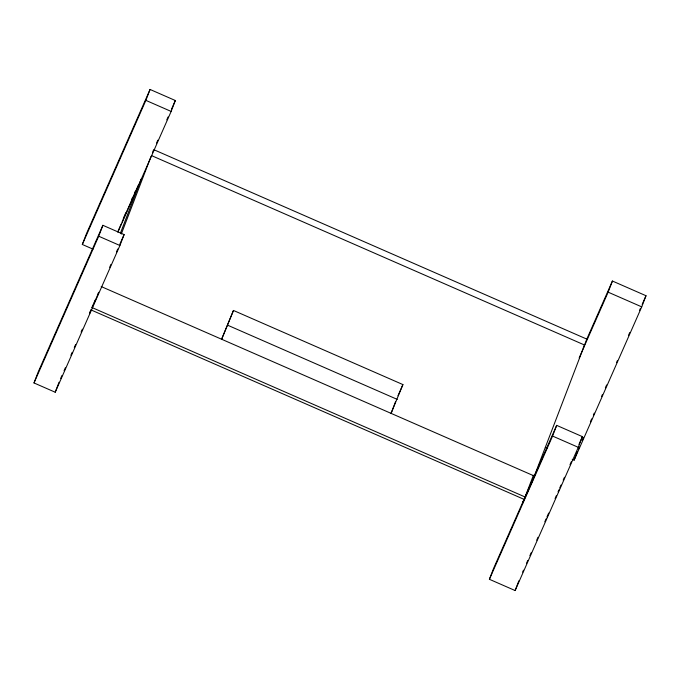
<?xml version="1.0" encoding="UTF-8"?>
<svg xmlns="http://www.w3.org/2000/svg" width="680" height="680" viewBox="0 0 680 680"><rect width="100%" height="100%" fill="white"/><g stroke="black" fill="none" stroke-linecap="round" stroke-linejoin="round"><path stroke-width="1.02" d="M93.016 249.152L82.322 244.477L86.513 233.554L150.067 89.454L175.329 100.513L171.147 111.427L117.869 232.22M34 382.95L38.182 372.028L102.892 225.309L124.1 234.583L119.918 245.505L55.208 392.224L34 382.95L98.71 236.224L102.892 225.309M82.322 244.477L145.877 100.377L150.067 89.454M55.208 392.224L59.041 382.219M90.542 310.802L89.462 313.616L91.171 309.731M120.403 233.231L141.143 179.112M121.295 234.056L151.054 156.408M152.481 152.694L153.569 149.855M233.47 310.454L221.629 339.243L233.47 310.454L402.917 384.582L391.076 413.363L395.615 401.514M489.404 579.292L493.502 568.608L556.673 425.374L582.386 436.628L578.289 447.321L515.125 590.546L489.404 579.292L552.577 436.067L556.673 425.374M533.435 475.201L525.087 496.987L91.936 307.513L93.203 304.649M572.212 459.298L574.133 460.139L641.733 306.867L646 295.724L612.417 281.027L586.806 339.107L532.89 479.783L522.606 503.098L524.05 499.35L90.899 309.868M579.173 357.875L608.149 292.171L612.417 281.027M515.125 590.546L518.848 580.822M574.133 460.139L577.328 451.775M123.293 218.501L125.851 212.704M131.393 200.132L132.677 197.234M134.376 193.367L135.235 191.429M156.553 143.081L157.837 140.173M166.795 119.858L168.079 116.96M171.487 109.217L175.329 100.513M118.158 230.877L121.159 224.077M122.018 222.139L138.286 185.24M60.665 378.411L61.948 375.513M64.073 370.685L65.348 367.786M70.89 355.24L72.165 352.342M74.29 347.514L75.573 344.624M81.107 332.07L82.382 329.171M94.035 302.745L95.302 299.889M97.401 295.12L98.659 292.264M109.667 267.3L110.942 264.418M116.458 251.906L117.733 249.016M119.858 244.205L124.1 234.583M92.029 307.785L98.03 294.185M397.987 395.76L402.917 384.582M583.279 347.879L584.537 345.024L151.394 155.542M522.631 572.11L523.49 570.18M526.473 563.406L527.756 560.498M529.89 555.662L531.173 552.755M536.715 540.175L537.999 537.277M544.825 521.789L546.108 518.883M546.958 516.953L548.667 513.077M555.075 498.567L556.351 495.66M558.059 491.793L558.909 489.855M559.767 487.917L561.051 485.019M563.185 480.173L564.46 477.275M570.01 464.695L571.293 461.788M578.977 444.371L582.386 436.628M578.399 448.987L579.258 447.049M582.25 440.258L583.534 437.35M590.376 421.829L591.659 418.914M593.376 415.038L594.226 413.1M601.502 396.61L602.361 394.663M605.353 387.872L606.637 384.965M616.479 362.652L617.338 360.714M628.456 335.495L629.74 332.579M639.582 310.267L640.441 308.329M642.149 304.453L646 295.724M608.149 292.171L641.733 306.867M145.877 100.377L171.147 111.427M154.249 149.881L586.806 339.107M98.71 236.224L119.918 245.505M552.577 436.067L578.289 447.321M545.343 447.542L547.264 448.383M227.792 325.269L397.239 399.389M101.184 286.552L534.327 476.034"/></g></svg>
